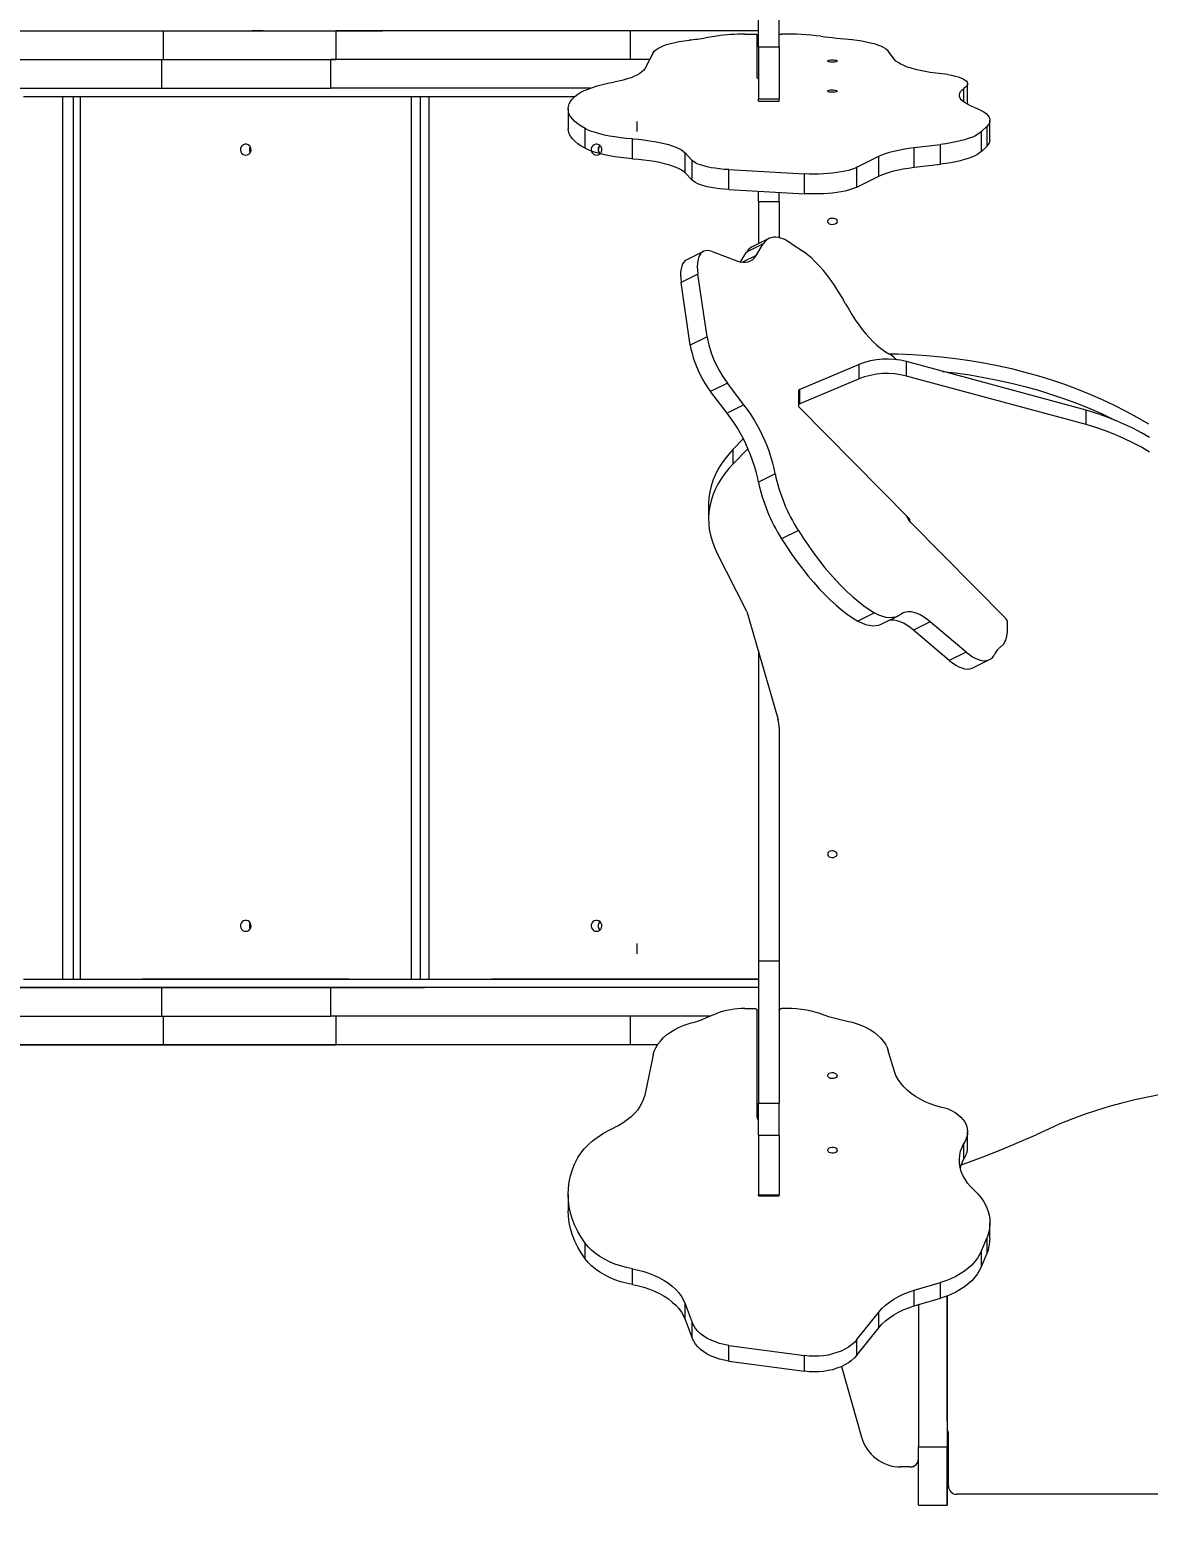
# Model space of a CAD drawing. Header units: millimetres. Extents: x -8422 to 28150, y -6982 to 5510.
# Drawn here: x 811 to 1630, y 736 to 1834 of the extents above; entities that cross this region are included whole.
import ezdxf

# ---------------------------------------------------------------- set-up
doc = ezdxf.new("R2010")
doc.units = ezdxf.units.MM
for name, color, linetype in [('DIKOM_ОБЪЕКТ', 7, 'Continuous'), ('DIKOM_РАЗМЕР_ЗОНА', 7, 'Continuous'), ('DIKOM_РАЗМЕР_ОБЪЕКТА', 7, 'Continuous')]:
    doc.layers.add(name, color=color, linetype=linetype)
doc.styles.add('style1', font='arial.ttf', dxfattribs={"width": 0.8})
doc.dimstyles.new('1-50', dxfattribs={"dimtxt": 300, "dimasz": 200, "dimexe": 100, "dimexo": 0, "dimgap": 100, "dimtad": 1, "dimdec": 0, "dimtxsty": 'style1', "dimcen": 0, "dimclrd": 7, "dimclre": 7, "dimadec": 1, "dimazin": 2, "dimtfac": 1, "dimtdec": 0, "dimtmove": 1, "dimatfit": 3, "dimfxl": 0, "dimlwd": 25, "dimlwe": 18, "dimarcsym": 0})

# ---------------------------------------------------------------- blocks, each defined once
blk = doc.blocks.new('*D0')
at = {"layer": 'Defpoints', "color": 0, "transparency": 16777216}
for p in [(1363.3, 4015), (-6011, -2710), (-2661.5, -2710)]:
    blk.add_point(p, dxfattribs=at)
at = {"layer": 'DIKOM_РАЗМЕР_ОБЪЕКТА', "color": 7, "lineweight": 18, "transparency": 16777216}
for p, q in [((1363.3, 4015), (-6111, 4015)), ((-2661.5, -2710), (-6111, -2710))]:
    blk.add_line(p, q, dxfattribs=at)
at = {"layer": 'DIKOM_РАЗМЕР_ОБЪЕКТА', "color": 7, "lineweight": 25, "transparency": 16777216}
blk.add_line((-6011, 3815), (-6011, -2510), dxfattribs=at)
at = {"layer": 'DIKOM_РАЗМЕР_ОБЪЕКТА', "color": 7, "transparency": 16777216}
for points in [[(-6044.3, 3815), (-5977.6, 3815), (-6011, 4015)], [(-6044.3, -2510), (-5977.6, -2510), (-6011, -2710)]]:
    blk.add_solid(points, dxfattribs=at)
at = {"layer": 'DIKOM_РАЗМЕР_ОБЪЕКТА', "color": 0, "transparency": 16777216, "insert": (-6264.1, 652.5), "char_height": 300, "attachment_point": 5, "rotation": 90, "style": 'style1'}
blk.add_mtext('6700', dxfattribs=at)
blk = doc.blocks.new('*D1')
at = {"layer": 'Defpoints', "color": 0, "transparency": 16777216}
for p in [(-5348.3, 1737), (6047.5, 1360.2), (6047.5, -3315.3)]:
    blk.add_point(p, dxfattribs=at)
at = {"layer": 'DIKOM_РАЗМЕР_ОБЪЕКТА', "color": 7, "lineweight": 18, "transparency": 16777216}
for p, q in [((-5348.3, 1737), (-5348.3, -3415.3)), ((6047.5, 1360.2), (6047.5, -3415.3))]:
    blk.add_line(p, q, dxfattribs=at)
at = {"layer": 'DIKOM_РАЗМЕР_ОБЪЕКТА', "color": 7, "lineweight": 25, "transparency": 16777216}
blk.add_line((-5148.3, -3315.3), (5847.5, -3315.3), dxfattribs=at)
at = {"layer": 'DIKOM_РАЗМЕР_ОБЪЕКТА', "color": 7, "transparency": 16777216}
for points in [[(-5148.3, -3282), (-5148.3, -3348.7), (-5348.3, -3315.3)], [(5847.5, -3282), (5847.5, -3348.7), (6047.5, -3315.3)]]:
    blk.add_solid(points, dxfattribs=at)
at = {"layer": 'DIKOM_РАЗМЕР_ОБЪЕКТА', "color": 0, "transparency": 16777216, "insert": (349.6, -3062.2), "char_height": 300, "attachment_point": 5, "style": 'style1'}
blk.add_mtext('11400', dxfattribs=at)
blk = doc.blocks.new('*D2')
at = {"layer": 'Defpoints', "color": 0, "transparency": 16777216}
for p in [(8043.9, 833.9), (-7345.5, 649), (8043.9, -5007.3)]:
    blk.add_point(p, dxfattribs=at)
at = {"layer": 'DIKOM_РАЗМЕР_ЗОНА', "color": 7, "lineweight": 18, "transparency": 16777216}
for p, q in [((8043.9, 833.9), (8043.9, -5107.3)), ((-7345.5, 649), (-7345.5, -5107.3))]:
    blk.add_line(p, q, dxfattribs=at)
at = {"layer": 'DIKOM_РАЗМЕР_ЗОНА', "color": 7, "lineweight": 25, "transparency": 16777216}
blk.add_line((-7145.5, -5007.3), (7843.9, -5007.3), dxfattribs=at)
at = {"layer": 'DIKOM_РАЗМЕР_ЗОНА', "color": 7, "transparency": 16777216}
for points in [[(-7145.5, -4974), (-7145.5, -5040.7), (-7345.5, -5007.3)], [(7843.9, -4974), (7843.9, -5040.7), (8043.9, -5007.3)]]:
    blk.add_solid(points, dxfattribs=at)
at = {"layer": 'DIKOM_РАЗМЕР_ЗОНА', "color": 0, "transparency": 16777216, "insert": (349.2, -4754.2), "char_height": 300, "attachment_point": 5, "style": 'style1'}
blk.add_mtext('15400', dxfattribs=at)

msp = doc.modelspace()

# ---------------------------------------------------------------- linework, layer by layer
at = {"layer": 'DIKOM_ОБЪЕКТ', "color": 7, "linetype": 'Continuous', "lineweight": 15}
for p, q in [((1344.7, 1821.2), (1344.7, 1848.6)), ((1359.7, 1821.2), (1359.7, 1848.6)), ((665.8, 1833), (909, 1833)), ((675.3, 1833), (918.5, 1833)), ((909, 1812), (909, 1833)), ((918.5, 1833), (1069.3, 1833)), ((982, 1833), (974.1, 1833)), ((1251, 1833), (1035.4, 1833)), ((1035.4, 1812), (1035.4, 1833)), ((1344.7, 1833), (1069.3, 1833)), ((1262.2, 1833), (1251, 1833)), ((1251, 1812), (1251, 1833)), ((1314.1, 1829.2), (1305.9, 1827.8)), ((1334.6, 1830.6), (1341.7, 1830.6)), ((1343.7, 1798.6), (1343.7, 1830.1)), ((664.7, 1812), (907.9, 1812)), ((665.8, 1812), (909, 1812)), ((907.9, 1812), (1031.6, 1812)), ((907.9, 1791), (907.9, 1812)), ((909, 1812), (1035.4, 1812)), ((1264.9, 1812), (1031.6, 1812)), ((1031.6, 1791), (1031.6, 1812)), ((1251, 1812), (1035.4, 1812)), ((1258.6, 1812), (1251, 1812)), ((1267.5, 1816.9), (1261.3, 1805.1)), ((1344.7, 1821.2), (1359.7, 1821.2)), ((1344.7, 1821.2), (1344.7, 1783.1)), ((1359.7, 1821.2), (1359.7, 1783.1)), ((1444.1, 1812), (1439.6, 1818.1)), ((664.7, 1791), (907.9, 1791)), ((907.9, 1791), (1031.6, 1791)), ((1221.5, 1791), (1031.6, 1791)), ((1494.9, 1780.9), (1494.9, 1790.9)), ((1497.7, 1779.8), (1497.7, 1794.2)), ((835.4, 1139), (835.4, 1785)), ((843.3, 1139), (843.3, 1785)), ((848, 1785), (848, 1139)), ((1090.6, 1139), (1090.6, 1785)), ((1097.1, 1139), (1097.1, 1785)), ((1103.3, 1785), (1103.3, 1139)), ((1344.7, 1783.1), (1359.7, 1783.1)), ((1344.7, 1781.4), (1344.7, 1783.1)), ((1344.7, 1781.4), (1359.7, 1781.4)), ((1359.7, 1781.4), (1359.7, 1783.1)), ((1497.7, 1779.8), (1497.6, 1779.2)), ((1205.3, 1775.8), (1205.3, 1761.3)), ((1514, 1753), (1514, 1767.5)), ((1217.7, 1747), (1217.7, 1761.5)), ((1255.5, 1766.7), (1255.5, 1759.2)), ((1507.8, 1759.2), (1511.9, 1763.2)), ((1507.8, 1744.7), (1507.8, 1759.2)), ((1511.9, 1748.7), (1511.9, 1763.2)), ((1252.5, 1739.4), (1252.5, 1753.9)), ((1458.6, 1747.6), (1477.8, 1749.9)), ((1458.6, 1733.1), (1458.6, 1747.6)), ((1477.8, 1735.4), (1477.8, 1749.9)), ((1507.8, 1744.7), (1511.9, 1748.7)), ((1291, 1743.6), (1296.1, 1738.1)), ((1291, 1729.1), (1291, 1743.6)), ((1296.1, 1723.6), (1296.1, 1738.1)), ((1416.6, 1733.1), (1432.8, 1741.2)), ((1432.8, 1726.7), (1432.8, 1741.2)), ((1458.6, 1733.1), (1477.8, 1735.4)), ((1291, 1729.1), (1296.1, 1723.6)), ((1322.9, 1731.4), (1378.2, 1728.3)), ((1322.9, 1716.9), (1322.9, 1731.4)), ((1378.2, 1713.8), (1378.2, 1728.3)), ((1416.6, 1718.6), (1416.6, 1733.1)), ((1416.6, 1718.6), (1432.8, 1726.7)), ((1322.9, 1716.9), (1378.2, 1713.8)), ((1344.7, 1708), (1344.7, 1715.7)), ((1359.7, 1708), (1359.7, 1714.9)), ((1344.7, 1708), (1359.7, 1708)), ((1344.7, 1708), (1344.7, 1677.2)), ((1359.7, 1708), (1359.7, 1681.6)), ((1352.3, 1681), (1340, 1674.9)), ((1304.4, 1671.6), (1292.1, 1665.5)), ((1310.7, 1671.5), (1328.8, 1664.7)), ((1331.5, 1663.9), (1335.8, 1670.9)), ((1343, 1668.6), (1333, 1663.7)), ((1348.1, 1677), (1335.8, 1670.9)), ((1343, 1668.6), (1348.1, 1677)), ((1368.6, 1677.4), (1377.5, 1671.4)), ((1300.3, 1655), (1288, 1648.9)), ((1294.7, 1603), (1288, 1648.9)), ((1307, 1609.1), (1300.3, 1655)), ((1307, 1609.1), (1294.7, 1603)), ((1418.2, 1588.8), (1374.8, 1570.5)), ((1418.2, 1578.2), (1418.2, 1588.8)), ((1452.9, 1580.3), (1452.9, 1590.9)), ((1584.4, 1555.5), (1452.9, 1590.9)), ((1321.9, 1575.2), (1309.6, 1569.1)), ((1334, 1559.3), (1321.9, 1575.2)), ((1418.2, 1578.2), (1374.8, 1559.9)), ((1374.8, 1559.9), (1374.8, 1570.5)), ((1584.4, 1544.9), (1452.9, 1580.3)), ((1321.7, 1553.2), (1309.6, 1569.1)), ((1334, 1559.3), (1321.7, 1553.2)), ((1373.8, 1569.3), (1373.8, 1558.7)), ((1454.5, 1476.7), (1374.2, 1557.8)), ((1584.4, 1544.9), (1584.4, 1555.5)), ((1333.5, 1534.3), (1326.1, 1526.8)), ((1336.9, 1527.1), (1326.1, 1516.2)), ((1326.1, 1516.2), (1326.1, 1526.8)), ((1356.9, 1508.9), (1344.7, 1502.8)), ((1308.1, 1486.2), (1308.1, 1475.6)), ((1455.9, 1473.3), (1525.8, 1402.6)), ((1373.8, 1467.3), (1361.5, 1461.2)), ((1336.1, 1408), (1313.9, 1451.7)), ((1336.1, 1408), (1358.9, 1328.9)), ((1429.6, 1407.1), (1417.4, 1401)), ((1435, 1399), (1447.3, 1405)), ((1470.4, 1400.4), (1458.1, 1394.3)), ((1484.3, 1372.2), (1458.1, 1394.3)), ((1496.6, 1378.3), (1470.4, 1400.4)), ((1526.9, 1395), (1526.9, 1400.1)), ((1523.7, 1383.8), (1520.7, 1381.1)), ((1344.7, 1378), (1344.7, 1152.3)), ((1496.6, 1378.3), (1484.3, 1372.2)), ((1501.4, 1366.8), (1513.7, 1372.8)), ((1359.7, 1323.2), (1359.7, 1270.5)), ((1359.7, 1270.5), (1359.7, 1152.3)), ((1255.5, 1165.1), (1255.5, 1157.6)), ((1344.7, 1152.3), (1359.7, 1152.3)), ((1344.7, 1152.3), (1344.7, 1048.2)), ((1359.7, 1152.3), (1359.7, 1048.2)), ((664.7, 1133), (907.9, 1133)), ((688.7, 1133), (931.8, 1133)), ((701.6, 1133), (944.8, 1133)), ((843.3, 1139), (848, 1139)), ((889.9, 1139), (893.4, 1139)), ((1044.7, 1139), (893.4, 1139)), ((907.9, 1133), (1031.6, 1133)), ((907.9, 1112), (907.9, 1133)), ((931.8, 1133), (1053.8, 1133)), ((944.8, 1133), (944.8, 1133)), ((982, 1133), (974.1, 1133)), ((1344.7, 1133), (1031.6, 1133)), ((1031.6, 1112), (1031.6, 1133)), ((1044.7, 1139), (1048.7, 1139)), ((1344.7, 1133), (1053.8, 1133)), ((1059.5, 1139), (1090.6, 1139)), ((1090.6, 1139), (1097.1, 1139)), ((1097.1, 1139), (1103.3, 1139)), ((1344.7, 1133), (1100.1, 1133)), ((1100.1, 1133), (1100.1, 1133)), ((1145.7, 1139), (1149.3, 1139)), ((1344.7, 1139), (1149.3, 1139)), ((664.7, 1112), (907.9, 1112)), ((907.9, 1112), (1031.6, 1112)), ((909, 1091), (909, 1112)), ((1309.5, 1112), (1031.6, 1112)), ((1035.4, 1091), (1035.4, 1112)), ((1251, 1091), (1251, 1112)), ((1314.1, 1113.9), (1305.9, 1110.5)), ((1334.6, 1117.4), (1341.7, 1117.5)), ((1343.7, 1037.9), (1343.7, 1116.2)), ((1270.7, 1091), (-17.6, 1091)), ((665.8, 1091), (909, 1091)), ((909, 1091), (1035.4, 1091)), ((1251, 1091), (1035.4, 1091)), ((1267.5, 1083.5), (1261.3, 1054.2)), ((1444.1, 1071.3), (1439.6, 1086.5)), ((1344.7, 1048.2), (1359.7, 1048.2)), ((1344.7, 1024.7), (1344.7, 1048.2)), ((1359.7, 1024.7), (1359.7, 1048.2)), ((1344.7, 1024.7), (1359.7, 1024.7)), ((1344.7, 1024.7), (1344.7, 981.1)), ((1359.7, 1024.7), (1359.7, 981.1)), ((1497.7, 1015.7), (1497.7, 1027.2)), ((1494.9, 1007.5), (1494.9, 1019)), ((1205.3, 981.3), (1205.3, 969.8)), ((1344.7, 981.1), (1359.7, 981.1)), ((1344.7, 980.4), (1344.7, 981.1)), ((1344.7, 980.4), (1359.7, 980.4)), ((1359.7, 980.4), (1359.7, 981.1)), ((1514, 949.2), (1514, 960.7)), ((1217.7, 934.4), (1217.7, 945.9)), ((1507.8, 940.1), (1511.9, 950)), ((1511.9, 938.5), (1511.9, 950)), ((1507.8, 928.6), (1507.8, 940.1)), ((1507.8, 928.6), (1511.9, 938.5)), ((1252.5, 915.5), (1252.5, 927)), ((1458.6, 911.3), (1477.8, 917)), ((1458.6, 899.8), (1458.6, 911.3)), ((1477.8, 905.6), (1477.8, 917)), ((1291, 901.3), (1296.1, 887.7)), ((1291, 889.8), (1291, 901.3)), ((1458.6, 899.8), (1477.8, 905.6)), ((1461.7, 900.8), (1461.7, 796.7)), ((1482.7, 907.3), (1482.7, 796.7)), ((1482.7, 818), (1482.7, 907.3)), ((1291, 889.8), (1296.1, 876.2)), ((1416.6, 875.2), (1432.8, 895.4)), ((1432.8, 883.9), (1432.8, 895.4)), ((1296.1, 876.2), (1296.1, 887.7)), ((1416.6, 863.7), (1432.8, 883.9)), ((1322.9, 871), (1378.2, 863.5)), ((1322.9, 859.5), (1322.9, 871)), ((1416.6, 863.7), (1416.6, 875.2)), ((1322.9, 859.5), (1378.2, 852)), ((1378.2, 852), (1378.2, 863.5)), ((1405.5, 855.6), (1420, 803.9)), ((1482.7, 809.3), (1482.7, 777.9)), ((1483.7, 768), (1483.7, 806)), ((1461.7, 796.7), (1482.7, 796.7)), ((1455.7, 782), (1448.9, 782)), ((1455.8, 782), (1455.8, 782)), ((2133.7, 762), (1489.7, 762)), ((1461.7, 754), (1482.7, 754))]:
    msp.add_line(p, q, dxfattribs=at)
at = {"layer": 'DIKOM_ОБЪЕКТ', "color": 7, "linetype": 'Continuous', "lineweight": 15, "flags": 128}
for points in [[(909, 1833), (922, 1833), (934.9, 1833), (947.8, 1833), (960.6, 1833), (973.4, 1833), (986, 1833), (998.5, 1833), (1011, 1833), (1023.3, 1833), (1035.4, 1833)], [(1267.5, 1816.9), (1268.3, 1818), (1269.4, 1819), (1270.9, 1820.1), (1272.8, 1821), (1274.9, 1822), (1277.4, 1822.9), (1280.2, 1823.7), (1283.3, 1824.4), (1286.6, 1825.1), (1290.2, 1825.7), (1293.9, 1826.2)], [(1341.7, 1830.6), (1342.1, 1830.6), (1342.5, 1830.6), (1342.8, 1830.5), (1343.1, 1830.5), (1343.4, 1830.4), (1343.6, 1830.3), (1343.7, 1830.2), (1343.7, 1830.1)], [(1359.7, 1830.1), (1359.7, 1830.2), (1359.9, 1830.3), (1360, 1830.4), (1360.3, 1830.5), (1360.6, 1830.5), (1360.9, 1830.6), (1361.3, 1830.6), (1361.6, 1830.6)], [(1413.3, 1826.6), (1416.9, 1826.1), (1420.3, 1825.6), (1423.5, 1825), (1426.5, 1824.3), (1429.3, 1823.6), (1431.8, 1822.8), (1434, 1821.9), (1435.9, 1821), (1437.5, 1820.1), (1438.7, 1819.1), (1439.6, 1818.1)], [(1402.2, 1810.9), (1402, 1810.6), (1401.5, 1810.3), (1400.6, 1810.1), (1399.6, 1810), (1398.4, 1810), (1397.3, 1810), (1396.3, 1810.2), (1395.6, 1810.4), (1395.3, 1810.7), (1395.3, 1811), (1395.6, 1811.3), (1396.3, 1811.5), (1397.3, 1811.7), (1398.4, 1811.8), (1399.6, 1811.7), (1400.6, 1811.6), (1401.5, 1811.4), (1402, 1811.2), (1402.2, 1810.9)], [(1483.2, 1801), (1478.8, 1801.4), (1474.5, 1801.9), (1470.4, 1802.5), (1466.6, 1803.2), (1462.9, 1803.9), (1459.5, 1804.7), (1456.3, 1805.6), (1453.5, 1806.5), (1450.9, 1807.6), (1448.7, 1808.6), (1446.8, 1809.7), (1445.2, 1810.8), (1444.1, 1812)], [(1261.3, 1805.1), (1260.5, 1804), (1259.3, 1802.9), (1257.8, 1801.8), (1256, 1800.7), (1253.8, 1799.7), (1251.4, 1798.7), (1248.6, 1797.8), (1245.6, 1797), (1242.3, 1796.2), (1238.7, 1795.5)], [(1483.2, 1801), (1486, 1800.5), (1488.5, 1799.9), (1490.8, 1799.3), (1492.8, 1798.6), (1494.5, 1797.8), (1495.8, 1797), (1496.8, 1796.1), (1497.4, 1795.3), (1497.7, 1794.4), (1497.5, 1793.5), (1497, 1792.6), (1496.2, 1791.8), (1494.9, 1790.9)], [(1212.4, 1786.7), (1214.6, 1788), (1217.1, 1789.2), (1219.9, 1790.4), (1223.1, 1791.6), (1226.6, 1792.7), (1230.4, 1793.7), (1234.4, 1794.6), (1238.7, 1795.5)], [(1344.7, 1797.7), (1344.2, 1798), (1343.8, 1798.3), (1343.7, 1798.6)], [(1402.2, 1788.9), (1402, 1788.6), (1401.5, 1788.3), (1400.6, 1788.1), (1399.6, 1788), (1398.4, 1788), (1397.3, 1788), (1396.3, 1788.2), (1395.6, 1788.4), (1395.3, 1788.7), (1395.3, 1789), (1395.6, 1789.3), (1396.3, 1789.5), (1397.3, 1789.7), (1398.4, 1789.8), (1399.6, 1789.7), (1400.6, 1789.6), (1401.5, 1789.4), (1402, 1789.2), (1402.2, 1788.9)], [(1502.3, 1777.1), (1499.8, 1778.2), (1497.6, 1779.2), (1495.8, 1780.3), (1494.2, 1781.5), (1493, 1782.6), (1492.2, 1783.8), (1491.8, 1785), (1491.7, 1786.2), (1491.9, 1787.4), (1492.6, 1788.6), (1493.6, 1789.8), (1494.9, 1790.9)], [(806.7, 1785), (847.1, 1785), (887.6, 1785), (928.2, 1785), (968.9, 1785), (1009.6, 1785), (1050.4, 1785), (1091.3, 1785), (1132.3, 1785), (1173.4, 1785), (1210.3, 1785)], [(1217.7, 1761.5), (1214.8, 1763.2), (1212.3, 1764.9), (1210.1, 1766.7), (1208.4, 1768.5), (1207, 1770.3), (1206, 1772.1), (1205.5, 1774), (1205.3, 1775.8), (1205.5, 1777.7), (1206.1, 1779.5), (1207.1, 1781.3), (1208.5, 1783.2), (1210.3, 1785), (1212.4, 1786.7)], [(1502.3, 1777.1), (1505.1, 1776), (1507.5, 1774.8), (1509.6, 1773.6), (1511.2, 1772.4), (1512.5, 1771.1), (1513.4, 1769.8), (1513.9, 1768.4), (1514, 1767.1), (1513.7, 1765.8), (1513, 1764.5), (1511.9, 1763.2)], [(1217.7, 1747), (1214.8, 1748.7), (1212.3, 1750.4), (1210.1, 1752.2), (1208.4, 1754), (1207, 1755.8), (1206, 1757.6), (1205.5, 1759.5), (1205.3, 1761.3)], [(1252.5, 1753.9), (1248, 1754.3), (1243.7, 1754.8), (1239.5, 1755.3), (1235.6, 1756), (1231.9, 1756.7), (1228.4, 1757.6), (1225.3, 1758.5), (1222.4, 1759.4), (1219.9, 1760.4), (1217.7, 1761.5)], [(1507.8, 1759.2), (1506.5, 1758.1), (1504.9, 1757), (1503, 1756), (1500.7, 1755), (1498.2, 1754.1), (1495.4, 1753.2), (1492.3, 1752.4), (1489, 1751.7), (1485.4, 1751), (1481.7, 1750.4), (1477.8, 1749.9)], [(969.3, 1742), (970.5, 1742.2), (971.5, 1742.7), (972.4, 1743.5), (972.9, 1744.5), (973.2, 1745.7), (973.1, 1746.9), (972.7, 1748), (972, 1748.9), (971, 1749.6), (969.9, 1750), (968.7, 1750), (967.6, 1749.6), (966.7, 1748.9), (966, 1748), (965.5, 1746.9), (965.4, 1745.7), (965.7, 1744.5), (966.3, 1743.5), (967.1, 1742.7), (968.2, 1742.2), (969.3, 1742)], [(1252.5, 1739.4), (1248, 1739.8), (1243.7, 1740.3), (1239.5, 1740.8), (1235.6, 1741.5), (1231.9, 1742.2), (1228.4, 1743.1), (1225.3, 1744), (1222.4, 1744.9), (1219.9, 1745.9), (1217.7, 1747)], [(1226, 1742), (1227.2, 1742.2), (1228.3, 1742.7), (1229.1, 1743.5), (1229.7, 1744.5), (1230, 1745.7), (1229.9, 1746.9), (1229.4, 1748), (1228.7, 1748.9), (1227.8, 1749.6), (1226.6, 1750), (1225.5, 1750), (1224.3, 1749.6), (1223.4, 1748.9), (1222.6, 1748), (1222.2, 1746.9), (1222.1, 1745.7), (1222.4, 1744.5), (1223, 1743.5), (1223.8, 1742.7), (1224.9, 1742.2), (1226, 1742)], [(1252.5, 1753.9), (1256.7, 1753.6), (1260.8, 1753.1), (1264.8, 1752.6), (1268.6, 1752), (1272.2, 1751.3), (1275.6, 1750.5), (1278.7, 1749.7), (1281.5, 1748.8), (1284, 1747.8), (1286.3, 1746.8), (1288.2, 1745.8), (1289.8, 1744.7), (1291, 1743.6)], [(1432.8, 1741.2), (1435, 1742.2), (1437.6, 1743.2), (1440.4, 1744.1), (1443.6, 1745), (1447, 1745.7), (1450.6, 1746.4), (1454.5, 1747.1), (1458.6, 1747.6)], [(1252.5, 1739.4), (1256.7, 1739.1), (1260.8, 1738.6), (1264.8, 1738.1), (1268.6, 1737.5), (1272.2, 1736.8), (1275.6, 1736), (1278.7, 1735.2), (1281.5, 1734.3), (1284, 1733.3), (1286.3, 1732.3), (1288.2, 1731.3), (1289.8, 1730.2), (1291, 1729.1)], [(1322.9, 1731.4), (1319.4, 1731.6), (1316.1, 1731.9), (1312.9, 1732.4), (1309.9, 1732.8), (1307.1, 1733.4), (1304.5, 1734.1), (1302.2, 1734.8), (1300.2, 1735.5), (1298.5, 1736.4), (1297.2, 1737.2), (1296.1, 1738.1)], [(1507.8, 1744.7), (1506.5, 1743.6), (1504.9, 1742.6), (1503, 1741.5), (1500.7, 1740.6), (1498.2, 1739.6), (1495.4, 1738.8), (1492.3, 1737.9), (1489, 1737.2), (1485.4, 1736.5), (1481.7, 1735.9), (1477.8, 1735.4)], [(1322.9, 1716.9), (1319.4, 1717.1), (1316.1, 1717.4), (1312.9, 1717.9), (1309.9, 1718.4), (1307.1, 1718.9), (1304.5, 1719.6), (1302.2, 1720.3), (1300.2, 1721), (1298.5, 1721.9), (1297.2, 1722.7), (1296.1, 1723.6)], [(1416.6, 1733.1), (1414.8, 1732.3), (1412.8, 1731.5), (1410.4, 1730.8), (1407.9, 1730.2), (1405.1, 1729.7), (1402, 1729.2), (1398.9, 1728.8), (1395.6, 1728.5), (1392.2, 1728.3), (1388.7, 1728.2), (1385.2, 1728.1), (1381.7, 1728.2), (1378.2, 1728.3)], [(1432.8, 1726.7), (1435, 1727.7), (1437.6, 1728.7), (1440.4, 1729.6), (1443.6, 1730.5), (1447, 1731.2), (1450.6, 1731.9), (1454.5, 1732.6), (1458.6, 1733.1)], [(1416.6, 1718.6), (1414.8, 1717.8), (1412.8, 1717), (1410.4, 1716.4), (1407.9, 1715.7), (1405.1, 1715.2), (1402, 1714.7), (1398.9, 1714.3), (1395.6, 1714), (1392.2, 1713.8), (1388.7, 1713.7), (1385.2, 1713.6), (1381.7, 1713.7), (1378.2, 1713.8)], [(1402.2, 1693.6), (1402, 1692.8), (1401.5, 1692), (1400.6, 1691.5), (1399.6, 1691.2), (1398.4, 1691.1), (1397.3, 1691.3), (1396.3, 1691.7), (1395.6, 1692.4), (1395.3, 1693.2), (1395.3, 1694), (1395.6, 1694.7), (1396.3, 1695.4), (1397.3, 1695.8), (1398.4, 1696), (1399.6, 1696), (1400.6, 1695.6), (1401.5, 1695.1), (1402, 1694.4), (1402.2, 1693.6)], [(1368.6, 1677.4), (1366.2, 1678.9), (1363.9, 1680.2), (1361.6, 1681.1), (1359.5, 1681.7), (1357.4, 1681.9), (1355.5, 1681.9), (1353.7, 1681.5), (1352, 1680.9), (1350.5, 1679.9), (1349.2, 1678.6), (1348.1, 1677)], [(1310.7, 1671.5), (1309, 1672.1), (1307.3, 1672.3), (1305.8, 1672.1), (1304.5, 1671.7), (1303.3, 1670.9), (1302.2, 1669.9), (1301.4, 1668.5), (1300.7, 1666.8), (1300.2, 1664.9), (1299.9, 1662.8), (1299.8, 1660.4), (1299.9, 1657.8), (1300.3, 1655)], [(1328.8, 1664.7), (1331, 1664), (1333.2, 1663.6), (1335.2, 1663.6), (1337.1, 1663.9), (1338.8, 1664.6), (1340.4, 1665.6), (1341.8, 1666.9), (1343, 1668.6)], [(1408.4, 1633.3), (1405.9, 1637.8), (1403.3, 1642.1), (1400.6, 1646.3), (1397.8, 1650.3), (1395, 1654.1), (1392.1, 1657.7), (1389.1, 1661), (1386.2, 1664), (1383.3, 1666.8), (1380.3, 1669.2), (1377.5, 1671.4)], [(1292.1, 1665.5), (1291, 1664.8), (1289.9, 1663.8), (1289.1, 1662.4), (1288.4, 1660.7), (1287.9, 1658.8), (1287.6, 1656.7), (1287.5, 1654.3), (1287.7, 1651.7), (1288, 1648.9)], [(1408.4, 1633.3), (1410.7, 1629.3), (1413, 1625.3), (1415.5, 1621.5), (1418, 1617.9), (1420.6, 1614.5), (1423.2, 1611.2), (1425.9, 1608.2), (1428.5, 1605.4), (1431.2, 1602.9), (1433.9, 1600.7), (1436.5, 1598.8), (1439, 1597.1)], [(1294.7, 1603), (1295.2, 1600.1), (1296, 1597), (1296.9, 1593.8), (1298, 1590.5), (1299.2, 1587.3), (1300.7, 1584), (1302.2, 1580.8), (1303.9, 1577.7), (1305.7, 1574.7), (1307.6, 1571.8), (1309.6, 1569.1)], [(1307, 1609.1), (1307.5, 1606.2), (1308.2, 1603.1), (1309.2, 1599.9), (1310.3, 1596.6), (1311.5, 1593.4), (1313, 1590.1), (1314.5, 1586.9), (1316.2, 1583.8), (1318, 1580.8), (1319.9, 1577.9), (1321.9, 1575.2)], [(1439.9, 1596.7), (1446.9, 1596.6), (1457.4, 1596.1), (1467.9, 1595.4), (1478.4, 1594.5), (1488.8, 1593.2), (1499.2, 1591.8), (1509.5, 1590), (1519.6, 1588), (1529.7, 1585.8), (1539.7, 1583.3), (1549.5, 1580.5), (1559.2, 1577.5), (1568.7, 1574.3), (1578.1, 1570.8), (1587.2, 1567.1), (1596.2, 1563.2), (1605, 1559), (1613.6, 1554.7), (1622, 1550.1), (1630.1, 1545.3)], [(1479.3, 1583.8), (1488.8, 1582.6), (1499.2, 1581.2), (1509.5, 1579.4), (1519.6, 1577.4), (1529.7, 1575.2), (1539.7, 1572.7), (1549.5, 1569.9), (1559.2, 1566.9), (1568.7, 1563.7), (1578.1, 1560.2), (1587.2, 1556.5), (1596.2, 1552.6), (1605, 1548.4), (1607, 1547.5)], [(1356.9, 1508.9), (1356.2, 1512.7), (1355.2, 1516.6), (1354, 1520.6), (1352.6, 1524.7), (1351.1, 1528.7), (1349.4, 1532.8), (1347.5, 1536.9), (1345.6, 1540.9), (1343.4, 1544.8), (1341.2, 1548.7), (1338.9, 1552.4), (1336.5, 1555.9), (1334, 1559.3)], [(1374.8, 1559.9), (1374.5, 1559.7), (1374.2, 1559.5), (1374, 1559.2), (1373.9, 1559), (1373.8, 1558.7), (1373.9, 1558.4), (1374, 1558.1), (1374.2, 1557.8)], [(1344.7, 1502.8), (1343.9, 1506.6), (1342.9, 1510.5), (1341.7, 1514.5), (1340.3, 1518.6), (1338.8, 1522.7), (1337.1, 1526.7), (1335.3, 1530.8), (1333.3, 1534.8), (1331.2, 1538.7), (1328.9, 1542.6), (1326.6, 1546.3), (1324.2, 1549.8), (1321.7, 1553.2)], [(1630.9, 1535.3), (1624.9, 1538.8), (1618.6, 1542.1), (1612.1, 1545.2), (1605.5, 1548.1), (1598.6, 1550.8), (1591.6, 1553.3), (1584.4, 1555.5)], [(1630.9, 1524.7), (1624.9, 1528.2), (1618.6, 1531.5), (1612.1, 1534.6), (1605.5, 1537.5), (1598.6, 1540.2), (1591.6, 1542.7), (1584.4, 1544.9)], [(1326.1, 1526.8), (1322.9, 1523.2), (1319.9, 1519.6), (1317.2, 1515.8), (1314.9, 1511.9), (1312.9, 1507.9), (1311.2, 1503.9), (1309.9, 1499.7), (1308.9, 1495.6), (1308.3, 1491.4), (1308.1, 1487.1), (1308.1, 1486.2)], [(1326.1, 1516.2), (1322.9, 1512.6), (1319.9, 1509), (1317.2, 1505.2), (1314.9, 1501.3), (1312.9, 1497.3), (1311.2, 1493.3), (1309.9, 1489.1), (1308.9, 1485), (1308.3, 1480.8), (1308.1, 1476.6), (1308.2, 1472.3), (1308.6, 1468.1), (1309.4, 1463.9), (1310.6, 1459.8), (1312.1, 1455.7), (1313.9, 1451.7)], [(1361.5, 1461.2), (1365.3, 1455.4), (1369.1, 1449.7), (1373, 1444.3), (1377, 1439), (1381, 1434), (1385.1, 1429.2), (1389.1, 1424.6), (1393.2, 1420.4), (1397.3, 1416.4), (1401.4, 1412.7), (1405.5, 1409.3), (1409.5, 1406.2), (1413.5, 1403.4), (1417.4, 1401)], [(1373.8, 1467.3), (1377.5, 1461.5), (1381.4, 1455.8), (1385.3, 1450.3), (1389.3, 1445.1), (1393.3, 1440.1), (1397.3, 1435.3), (1401.4, 1430.7), (1405.5, 1426.5), (1409.6, 1422.5), (1413.7, 1418.8), (1417.8, 1415.4), (1421.8, 1412.3), (1425.7, 1409.5), (1429.6, 1407.1)], [(1429.6, 1407.1), (1432.5, 1405.7), (1435.3, 1404.7), (1437.9, 1404), (1440.4, 1403.7), (1442.8, 1403.8), (1445.1, 1404.2), (1447.1, 1405), (1449, 1406.1)], [(1470.4, 1400.4), (1467.9, 1402.4), (1465.4, 1404.1), (1463, 1405.5), (1460.7, 1406.5), (1458.4, 1407.3), (1456.3, 1407.7), (1454.2, 1407.8), (1452.3, 1407.6), (1450.6, 1407), (1449, 1406.1)], [(1417.4, 1401), (1420.2, 1399.7), (1423, 1398.6), (1425.6, 1398), (1428.2, 1397.6), (1430.5, 1397.7), (1432.8, 1398.1), (1434.8, 1398.9), (1435, 1399)], [(1458.1, 1394.3), (1455.6, 1396.3), (1453.1, 1398), (1450.7, 1399.4), (1448.4, 1400.4), (1446.1, 1401.2), (1444, 1401.6), (1441.9, 1401.7), (1440.1, 1401.5)], [(1523.7, 1383.8), (1524.4, 1384.7), (1525, 1385.8), (1525.6, 1387.1), (1526, 1388.4), (1526.4, 1389.9), (1526.6, 1391.5), (1526.8, 1393.2), (1526.9, 1395)], [(1484.3, 1372.2), (1486.7, 1370.4), (1489, 1368.8), (1491.3, 1367.6), (1493.5, 1366.7), (1495.5, 1366.1), (1497.5, 1365.9), (1499.3, 1366.1), (1501, 1366.5), (1501.4, 1366.8)], [(1496.6, 1378.3), (1499, 1376.5), (1501.3, 1374.9), (1503.6, 1373.7), (1505.7, 1372.8), (1507.8, 1372.2), (1509.8, 1372), (1511.6, 1372.1), (1513.2, 1372.6), (1514.7, 1373.5), (1516.1, 1374.6), (1517.2, 1376.1)], [(1402.2, 1230.4), (1402, 1231.3), (1401.5, 1232), (1400.6, 1232.5), (1399.6, 1232.8), (1398.4, 1232.9), (1397.3, 1232.7), (1396.3, 1232.3), (1395.6, 1231.6), (1395.3, 1230.9), (1395.3, 1230), (1395.6, 1229.3), (1396.3, 1228.6), (1397.3, 1228.2), (1398.4, 1228), (1399.6, 1228), (1400.6, 1228.4), (1401.5, 1228.9), (1402, 1229.6), (1402.2, 1230.4)], [(969.3, 1174), (970.5, 1174.2), (971.5, 1174.7), (972.4, 1175.5), (972.9, 1176.5), (973.2, 1177.7), (973.1, 1178.9), (972.7, 1180), (972, 1180.9), (971, 1181.6), (969.9, 1182), (968.7, 1182), (967.6, 1181.6), (966.7, 1180.9), (966, 1180), (965.5, 1178.9), (965.4, 1177.7), (965.7, 1176.5), (966.3, 1175.5), (967.1, 1174.7), (968.2, 1174.2), (969.3, 1174)], [(1226, 1174), (1227.2, 1174.2), (1228.3, 1174.7), (1229.1, 1175.5), (1229.7, 1176.5), (1230, 1177.7), (1229.9, 1178.9), (1229.4, 1180), (1228.7, 1180.9), (1227.8, 1181.6), (1226.6, 1182), (1225.5, 1182), (1224.3, 1181.6), (1223.4, 1180.9), (1222.6, 1180), (1222.2, 1178.9), (1222.1, 1177.7), (1222.4, 1176.5), (1223, 1175.5), (1223.8, 1174.7), (1224.9, 1174.2), (1226, 1174)], [(1344.7, 1133), (1231, 1133), (1189.5, 1133), (1148.1, 1133), (1106.8, 1133), (1065.5, 1133), (1024.3, 1133), (983.2, 1133), (942.2, 1133), (901.2, 1133), (860.4, 1133), (819.6, 1133), (778.9, 1133)], [(806.7, 1139), (847.1, 1139), (887.6, 1139), (928.2, 1139), (968.9, 1139), (1009.6, 1139), (1050.4, 1139), (1091.3, 1139), (1132.3, 1139), (1173.4, 1139), (1214.5, 1139), (1255.7, 1139), (1344.7, 1139)], [(944.8, 1133), (959.3, 1133), (973.8, 1133), (988.2, 1133), (1002.5, 1133), (1016.8, 1133), (1030.9, 1133), (1045, 1133), (1059, 1133), (1072.8, 1133), (1086.5, 1133), (1100.1, 1133)], [(1341.7, 1117.5), (1342.1, 1117.5), (1342.5, 1117.4), (1342.8, 1117.3), (1343.1, 1117.1), (1343.4, 1116.9), (1343.6, 1116.7), (1343.7, 1116.4), (1343.7, 1116.2)], [(1359.7, 1116.2), (1359.7, 1116.5), (1359.9, 1116.7), (1360, 1116.9), (1360.3, 1117.1), (1360.6, 1117.3), (1360.9, 1117.4), (1361.3, 1117.5), (1361.6, 1117.5)], [(1267.5, 1083.5), (1268.3, 1086.2), (1269.4, 1088.8), (1270.9, 1091.3), (1272.8, 1093.7), (1274.9, 1096.1), (1277.4, 1098.3), (1280.2, 1100.3), (1283.3, 1102.2), (1286.6, 1103.8), (1290.2, 1105.3), (1293.9, 1106.6)], [(1413.3, 1107.5), (1416.9, 1106.4), (1420.3, 1105.1), (1423.5, 1103.6), (1426.5, 1101.9), (1429.3, 1100.1), (1431.8, 1098.1), (1434, 1096), (1435.9, 1093.7), (1437.5, 1091.4), (1438.7, 1089), (1439.6, 1086.5)], [(1402.2, 1068.5), (1402, 1067.7), (1401.5, 1067.1), (1400.6, 1066.6), (1399.6, 1066.3), (1398.4, 1066.2), (1397.3, 1066.4), (1396.3, 1066.8), (1395.6, 1067.4), (1395.3, 1068.1), (1395.3, 1068.8), (1395.6, 1069.5), (1396.3, 1070.1), (1397.3, 1070.5), (1398.4, 1070.7), (1399.6, 1070.6), (1400.6, 1070.3), (1401.5, 1069.8), (1402, 1069.2), (1402.2, 1068.5)], [(1483.2, 1044), (1478.8, 1045), (1474.5, 1046.2), (1470.4, 1047.7), (1466.6, 1049.3), (1462.9, 1051.2), (1459.5, 1053.2), (1456.3, 1055.4), (1453.5, 1057.7), (1450.9, 1060.2), (1448.7, 1062.8), (1446.8, 1065.6), (1445.2, 1068.4), (1444.1, 1071.3)], [(1261.3, 1054.2), (1260.5, 1051.3), (1259.3, 1048.6), (1257.8, 1045.8), (1256, 1043.2), (1253.8, 1040.7), (1251.4, 1038.3), (1248.6, 1036), (1245.6, 1033.9), (1242.3, 1032), (1238.7, 1030.2)], [(1728.8, 1059.8), (1718.8, 1060.3), (1708.8, 1060.5), (1698.7, 1060.4), (1688.7, 1060.1), (1678.7, 1059.5), (1668.8, 1058.6), (1658.9, 1057.5), (1649, 1056.2), (1639.2, 1054.6), (1629.6, 1052.7), (1620, 1050.6), (1610.5, 1048.3), (1601.2, 1045.7), (1592, 1042.9), (1582.9, 1039.9), (1574, 1036.6), (1565.3, 1033.1), (1556.8, 1029.3), (1548.4, 1025.4)], [(1483.2, 1044), (1486, 1042.8), (1488.5, 1041.3), (1490.8, 1039.7), (1492.8, 1037.9), (1494.5, 1036), (1495.8, 1034), (1496.8, 1031.9), (1497.4, 1029.7), (1497.7, 1027.5), (1497.5, 1025.3), (1497, 1023.1), (1496.2, 1021), (1494.9, 1019)], [(1212.4, 1008.5), (1214.6, 1011.7), (1217.1, 1014.8), (1219.9, 1017.7), (1223.1, 1020.6), (1226.6, 1023.2), (1230.4, 1025.7), (1234.4, 1028.1), (1238.7, 1030.2)], [(1493.1, 1003.2), (1494.5, 1003.7), (1508.3, 1008.7), (1521.9, 1014), (1535.3, 1019.6), (1548.4, 1025.4)], [(1402.2, 1013.8), (1402, 1013.1), (1401.5, 1012.4), (1400.6, 1011.9), (1399.6, 1011.6), (1398.4, 1011.6), (1397.3, 1011.8), (1396.3, 1012.2), (1395.6, 1012.8), (1395.3, 1013.5), (1395.3, 1014.2), (1395.6, 1014.9), (1396.3, 1015.5), (1397.3, 1015.9), (1398.4, 1016.1), (1399.6, 1016), (1400.6, 1015.7), (1401.5, 1015.2), (1402, 1014.6), (1402.2, 1013.8)], [(1502.3, 984.7), (1499.8, 987.2), (1497.6, 989.8), (1495.8, 992.6), (1494.2, 995.4), (1493, 998.3), (1492.2, 1001.3), (1491.8, 1004.2), (1491.7, 1007.2), (1491.9, 1010.2), (1492.6, 1013.2), (1493.6, 1016.1), (1494.9, 1019)], [(1217.7, 945.9), (1214.8, 950.1), (1212.3, 954.4), (1210.1, 958.8), (1208.4, 963.2), (1207, 967.7), (1206, 972.3), (1205.5, 976.8), (1205.3, 981.4), (1205.5, 986), (1206.1, 990.6), (1207.1, 995.1), (1208.5, 999.6), (1210.3, 1004.1), (1212.4, 1008.5)], [(1502.3, 984.7), (1505.1, 981.9), (1507.5, 979), (1509.6, 976), (1511.2, 972.8), (1512.5, 969.6), (1513.4, 966.4), (1513.9, 963.1), (1514, 959.8), (1513.7, 956.5), (1513, 953.2), (1511.9, 950)], [(1217.7, 934.4), (1214.8, 938.6), (1212.3, 942.9), (1210.1, 947.3), (1208.4, 951.7), (1207, 956.2), (1206, 960.8), (1205.5, 965.4), (1205.3, 969.8)], [(1252.5, 927), (1248, 927.9), (1243.7, 929.1), (1239.5, 930.5), (1235.6, 932.2), (1231.9, 934), (1228.4, 936.1), (1225.3, 938.3), (1222.4, 940.7), (1219.9, 943.2), (1217.7, 945.9)], [(1252.5, 915.5), (1248, 916.5), (1243.7, 917.6), (1239.5, 919), (1235.6, 920.7), (1231.9, 922.5), (1228.4, 924.6), (1225.3, 926.8), (1222.4, 929.2), (1219.9, 931.7), (1217.7, 934.4)], [(1507.8, 940.1), (1506.5, 937.4), (1504.9, 934.8), (1503, 932.3), (1500.7, 929.8), (1498.2, 927.5), (1495.4, 925.4), (1492.3, 923.3), (1489, 921.5), (1485.4, 919.8), (1481.7, 918.3), (1477.8, 917)], [(1252.5, 927), (1256.7, 926.1), (1260.8, 925), (1264.8, 923.7), (1268.6, 922.2), (1272.2, 920.4), (1275.6, 918.5), (1278.7, 916.5), (1281.5, 914.2), (1284, 911.9), (1286.3, 909.4), (1288.2, 906.8), (1289.8, 904.1), (1291, 901.3)], [(1507.8, 928.6), (1506.5, 925.9), (1504.9, 923.3), (1503, 920.8), (1500.7, 918.3), (1498.2, 916), (1495.4, 913.9), (1492.3, 911.9), (1489, 910), (1485.4, 908.3), (1481.7, 906.8), (1477.8, 905.6)], [(1252.5, 915.5), (1256.7, 914.6), (1260.8, 913.5), (1264.8, 912.2), (1268.6, 910.7), (1272.2, 908.9), (1275.6, 907), (1278.7, 905), (1281.5, 902.7), (1284, 900.4), (1286.3, 897.9), (1288.2, 895.3), (1289.8, 892.6), (1291, 889.8)], [(1432.8, 895.4), (1435, 898), (1437.6, 900.4), (1440.4, 902.6), (1443.6, 904.8), (1447, 906.7), (1450.6, 908.4), (1454.5, 910), (1458.6, 911.3)], [(1432.8, 883.9), (1435, 886.5), (1437.6, 888.9), (1440.4, 891.2), (1443.6, 893.3), (1447, 895.2), (1450.6, 897), (1454.5, 898.5), (1458.6, 899.8)], [(1322.9, 871), (1319.4, 871.6), (1316.1, 872.4), (1312.9, 873.5), (1309.9, 874.7), (1307.1, 876.1), (1304.5, 877.7), (1302.2, 879.5), (1300.2, 881.4), (1298.5, 883.4), (1297.2, 885.5), (1296.1, 887.7)], [(1322.9, 859.5), (1319.4, 860.1), (1316.1, 860.9), (1312.9, 862), (1309.9, 863.2), (1307.1, 864.6), (1304.5, 866.2), (1302.2, 868), (1300.2, 869.9), (1298.5, 871.9), (1297.2, 874), (1296.1, 876.2)], [(1416.6, 875.2), (1414.8, 873.2), (1412.8, 871.4), (1410.4, 869.7), (1407.9, 868.2), (1405.1, 866.8), (1402, 865.7), (1398.9, 864.7), (1395.6, 863.9), (1392.2, 863.4), (1388.7, 863.1), (1385.2, 863), (1381.7, 863.1), (1378.2, 863.5)], [(1416.6, 863.7), (1414.8, 861.8), (1412.8, 859.9), (1410.4, 858.2), (1407.9, 856.7), (1405.1, 855.4), (1402, 854.2), (1398.9, 853.2), (1395.6, 852.5), (1392.2, 851.9), (1388.7, 851.6), (1385.2, 851.5), (1381.7, 851.6), (1378.2, 852)], [(1482.7, 815.6), (1482.7, 815.7), (1482.7, 816.8), (1482.7, 818)], [(1461.7, 754), (1461.7, 754.1), (1461.7, 754.6), (1461.7, 755.5), (1461.7, 756.7), (1461.7, 758.2), (1461.7, 760), (1461.7, 762.2), (1461.7, 764.7), (1461.7, 767.4), (1461.7, 770.4), (1461.7, 773.6), (1461.7, 777.1), (1461.7, 780.7), (1461.7, 784.5), (1461.7, 788.5), (1461.7, 792.6), (1461.7, 796.7)], [(1482.7, 777.9), (1482.7, 774.4), (1482.7, 771.1), (1482.7, 768), (1482.7, 765.2), (1482.7, 762.7), (1482.7, 760.5), (1482.7, 758.6), (1482.7, 757), (1482.7, 755.7), (1482.7, 754.8), (1482.7, 754.2), (1482.7, 754), (1482.7, 754.1), (1482.7, 754.6), (1482.7, 755.5), (1482.7, 756.7), (1482.7, 758.2), (1482.7, 760), (1482.7, 762.2), (1482.7, 764.7), (1482.7, 767.4), (1482.7, 770.4), (1482.7, 773.6), (1482.7, 777.1), (1482.7, 780.7), (1482.7, 784.5), (1482.7, 788.5), (1482.7, 792.6), (1482.7, 796.7)]]:
    msp.add_lwpolyline(points, dxfattribs=at)
at = {"layer": 'DIKOM_ОБЪЕКТ', "color": 7, "linetype": 'Continuous', "lineweight": 15}
for centre, radius, start, end in [((1277.4, 1999), 173.5, 275.4572, 279.4646), ((1334.7, 1680.7), 149.9, 90.0372, 97.9356), ((1364.3, 1617.2), 213.4, 82.9828, 90.7269), ((1440.8, 2191.8), 366.2, 262.0679, 265.6999), ((976.1, 1746), 4.09, 148.3125, 211.6875), ((976.8, 1746), 4.61, 154.3123, 205.6877), ((1231.3, 1746), 4.04, 131.3842, 228.6158), ((1231.9, 1746), 4.55, 137.1536, 222.8464), ((1508.3, 1753.2), 5.82, 308.4214, 357.505), ((1344.5, 1666), 9.98, 117.1506, 150.7834), ((1438.7, 1537.9), 54.9, 75.0146, 112.002), ((1427.3, 1574.1), 25.9, 44.6831, 62.9385), ((1438.7, 1527.3), 54.9, 75.0146, 112.002), ((1375.2, 1569.2), 1.35, 105.3538, 176.2996), ((1480.1, 1534.8), 126, 191.8618, 212.3971), ((1467.9, 1528.7), 126, 191.8618, 212.3971), ((1466.1, 1482.6), 13.8, 198.8048, 222.4424), ((1452.2, 1474.2), 3.33, 351.5086, 47.8727), ((1522.6, 1399.7), 4.37, 5.2636, 43.0704), ((1530.1, 1370.7), 14, 132.5883, 157.4931), ((1339.3, 1323.2), 20.4, 0.0704, 16.2101), ((976.1, 1178), 4.09, 148.3403, 211.6597), ((976.8, 1178), 4.62, 154.4138, 205.5999), ((1231.3, 1178), 4.04, 131.3943, 228.6057), ((1231.9, 1178), 4.57, 163.2373, 196.7834), ((1275.4, 1183.7), 79.3, 283.4587, 292.5994), ((1334.9, 1054.5), 63, 90.3037, 109.3722), ((1364.2, 1029.2), 88.4, 72.7761, 91.6559), ((1443.1, 1265.5), 160.8, 250.8338, 259.3443), ((1346.5, 1038), 2.85, 180.9951, 229.9134), ((1483.6, 1015.9), 14.1, 323.5213, 359.1491), ((1519.3, 994.2), 27.8, 151.4252, 166.3739), ((1486.1, 949.2), 28, 337.3883, 359.8686), ((1448.9, 812), 30, 195.6399, 270.0018), ((1477.7, 806), 6, 359.9985, 33.3863), ((1455.7, 788), 6, 269.9965, 0.0081), ((1455.7, 788), 6, 271.1793, 359.9986), ((1489.7, 768), 6, 179.9965, 270.0035)]:
    msp.add_arc(centre, radius, start, end, dxfattribs=at)

# ---------------------------------------------------------------- dimensions: what is measured, and where the dimension line sits
at = {"layer": 'DIKOM_РАЗМЕР_ЗОНА'}
dim = msp.add_linear_dim(base=(8043.9, -5007.3), p1=(-7345.5, 649), p2=(8043.9, 833.9), text='15400', dimstyle='1-50', override={"dimscale": 1, "dimtix": 0, "dimtofl": 1, "dimtmove": 1, "dimatfit": 3}, dxfattribs=at)
dim.commit()
dim.dimension.update_dxf_attribs({"geometry": '*D2', "text_midpoint": (349.2, -4754.2)})
at = {"layer": 'DIKOM_РАЗМЕР_ОБЪЕКТА'}
dim = msp.add_linear_dim(base=(-6011, -2710), p1=(1363.3, 4015), p2=(-2661.5, -2710), angle=90, text='6700', dimstyle='1-50', override={"dimscale": 1, "dimtix": 0, "dimtofl": 1, "dimtmove": 1, "dimatfit": 3}, dxfattribs=at)
dim.commit()
dim.dimension.update_dxf_attribs({"geometry": '*D0', "text_midpoint": (-6264.1, 652.5)})
dim = msp.add_linear_dim(base=(6047.5, -3315.3), p1=(-5348.3, 1737), p2=(6047.5, 1360.2), text='11400', dimstyle='1-50', override={"dimscale": 1, "dimtix": 0, "dimtofl": 1, "dimtmove": 1, "dimatfit": 3}, dxfattribs=at)
dim.commit()
dim.dimension.update_dxf_attribs({"geometry": '*D1', "text_midpoint": (349.6, -3062.2)})

doc.saveas('drawing.dxf')
